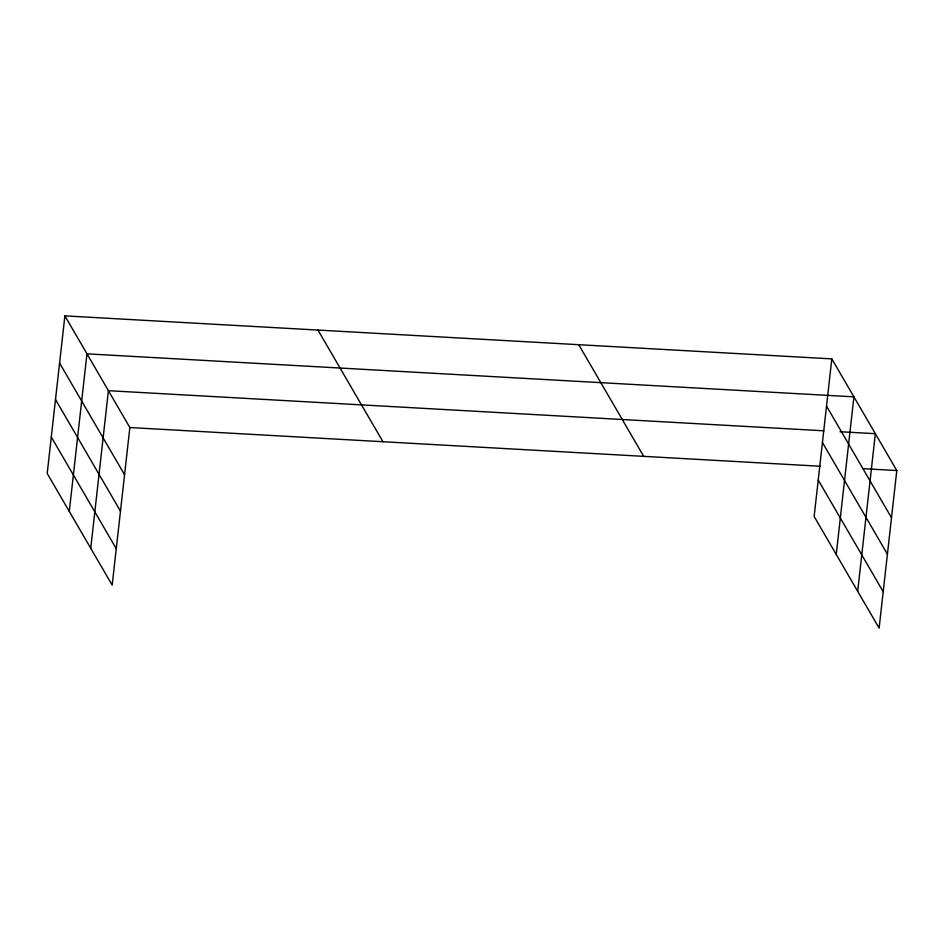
<?xml version="1.0" encoding="UTF-8"?>
<svg xmlns="http://www.w3.org/2000/svg" width="944" height="944" viewBox="0 0 944 944"><rect width="100%" height="100%" fill="white"/><g stroke="black" fill="none" stroke-linecap="round" stroke-linejoin="round"><path stroke-width="1.42" d="M64.876 315.874L47.2 473.463L112.183 585.115L129.859 427.538L64.876 315.874L831.817 358.885L896.8 470.537L879.124 628.126L814.141 516.462L831.817 358.885M69.29 511.424L86.966 353.847L853.907 396.846L836.242 554.435M90.742 548.263L108.407 390.686L823.852 430.806M857.683 591.274L875.359 433.697L840.042 431.715M129.859 427.538L820.289 466.253M862.958 468.649L896.8 470.537M826.519 406.097L891.502 517.749M822.436 442.524L887.419 554.175M818.224 480.048L883.206 591.699M578.731 344.702L643.714 456.353M317.963 330.07L382.945 441.721M59.578 363.086L124.561 474.738M55.495 399.513L120.478 511.164M51.283 437.037L116.265 548.688"/></g></svg>
